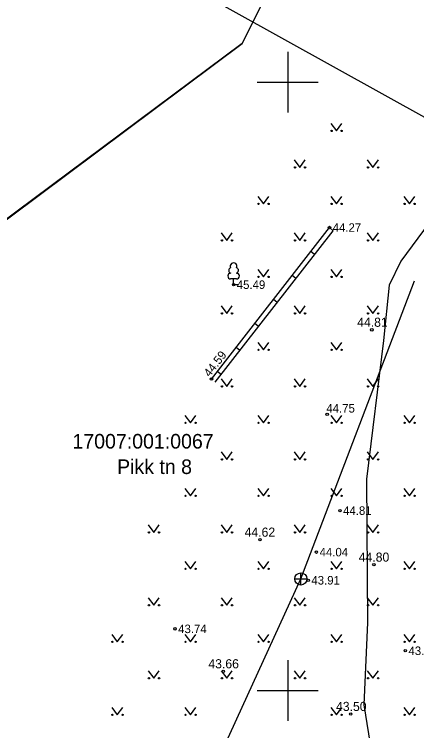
# Model space of a CAD drawing. Extents: x 641898 to 642152, y 6456148 to 6456452.
# Drawn here: x 642027.5 to 642060.6, y 6456346.7 to 6456405.6 of the extents above; entities that cross this region are included whole.
import ezdxf

# ---------------------------------------------------------------- set-up
doc = ezdxf.new("R2010")
doc.units = 0
for name, color, linetype in [('AED', 7, 'Continuous'), ('HALJASTUS', 7, 'Continuous'), ('KKAEV', 7, 'Continuous'), ('KORGUS', 7, 'Continuous'), ('KTRASS', 7, 'Continuous'), ('PIIR', 7, 'Continuous'), ('PUU', 7, 'Continuous'), ('TTRASS', 7, 'Continuous'), ('VORK', 7, 'Continuous'), ('VORMISTUS', 7, 'Continuous')]:
    doc.layers.add(name, color=color, linetype=linetype)

msp = doc.modelspace()

# ---------------------------------------------------------------- linework, layer by layer
at = {"layer": 'AED'}
for p, q in [((642044.047, 6456375.352), (642053.72, 6456387.776)), ((642052.21, 6456385.836), (642051.895, 6456386.081)), ((642050.674, 6456383.864), (642050.359, 6456384.109)), ((642049.138, 6456381.891), (642048.823, 6456382.136)), ((642047.602, 6456379.919), (642047.288, 6456380.164)), ((642046.066, 6456377.946), (642045.752, 6456378.191)), ((642044.53, 6456375.973), (642044.216, 6456376.218))]:
    msp.add_line(p, q, dxfattribs=at)
msp.add_lwpolyline([(642043.735, 6456375.601), (642053.431, 6456388.054), (642053.72, 6456387.776)], dxfattribs=at)
at = {"layer": 'HALJASTUS'}
for p, q in [((642053.537, 6456396.607), (642054, 6456396)), ((642054, 6456396), (642054.446, 6456396.607)), ((642050.537, 6456393.607), (642051, 6456393)), ((642051, 6456393), (642051.446, 6456393.607)), ((642056.537, 6456393.607), (642057, 6456393)), ((642057, 6456393), (642057.446, 6456393.607)), ((642047.537, 6456390.607), (642048, 6456390)), ((642048, 6456390), (642048.446, 6456390.607)), ((642053.537, 6456390.607), (642054, 6456390)), ((642054, 6456390), (642054.446, 6456390.607)), ((642059.537, 6456390.607), (642060, 6456390)), ((642060, 6456390), (642060.446, 6456390.607)), ((642044.537, 6456387.607), (642045, 6456387)), ((642045, 6456387), (642045.446, 6456387.607)), ((642050.537, 6456387.607), (642051, 6456387)), ((642051, 6456387), (642051.446, 6456387.607)), ((642056.537, 6456387.607), (642057, 6456387)), ((642057, 6456387), (642057.446, 6456387.607)), ((642047.537, 6456384.607), (642048, 6456384)), ((642048, 6456384), (642048.446, 6456384.607)), ((642053.537, 6456384.607), (642054, 6456384)), ((642054, 6456384), (642054.446, 6456384.607)), ((642044.537, 6456381.607), (642045, 6456381)), ((642045, 6456381), (642045.446, 6456381.607)), ((642050.537, 6456381.607), (642051, 6456381)), ((642051, 6456381), (642051.446, 6456381.607)), ((642056.537, 6456381.607), (642057, 6456381)), ((642057, 6456381), (642057.446, 6456381.607)), ((642047.537, 6456378.607), (642048, 6456378)), ((642048, 6456378), (642048.446, 6456378.607)), ((642053.537, 6456378.607), (642054, 6456378)), ((642054, 6456378), (642054.446, 6456378.607)), ((642044.537, 6456375.607), (642045, 6456375)), ((642045, 6456375), (642045.446, 6456375.607)), ((642050.537, 6456375.607), (642051, 6456375)), ((642051, 6456375), (642051.446, 6456375.607)), ((642056.537, 6456375.607), (642057, 6456375)), ((642057, 6456375), (642057.446, 6456375.607)), ((642041.537, 6456372.607), (642042, 6456372)), ((642042, 6456372), (642042.446, 6456372.607)), ((642047.537, 6456372.607), (642048, 6456372)), ((642048, 6456372), (642048.446, 6456372.607)), ((642053.537, 6456372.607), (642054, 6456372)), ((642054, 6456372), (642054.446, 6456372.607)), ((642059.537, 6456372.607), (642060, 6456372)), ((642060, 6456372), (642060.446, 6456372.607)), ((642044.537, 6456369.607), (642045, 6456369)), ((642045, 6456369), (642045.446, 6456369.607)), ((642050.537, 6456369.607), (642051, 6456369)), ((642051, 6456369), (642051.446, 6456369.607)), ((642056.537, 6456369.607), (642057, 6456369)), ((642057, 6456369), (642057.446, 6456369.607)), ((642041.537, 6456366.607), (642042, 6456366)), ((642042, 6456366), (642042.446, 6456366.607)), ((642047.537, 6456366.607), (642048, 6456366)), ((642048, 6456366), (642048.446, 6456366.607)), ((642053.537, 6456366.607), (642054, 6456366)), ((642054, 6456366), (642054.446, 6456366.607)), ((642059.537, 6456366.607), (642060, 6456366)), ((642060, 6456366), (642060.446, 6456366.607)), ((642038.537, 6456363.607), (642039, 6456363)), ((642039, 6456363), (642039.446, 6456363.607)), ((642044.537, 6456363.607), (642045, 6456363)), ((642045, 6456363), (642045.446, 6456363.607)), ((642050.537, 6456363.607), (642051, 6456363)), ((642051, 6456363), (642051.446, 6456363.607)), ((642056.537, 6456363.607), (642057, 6456363)), ((642057, 6456363), (642057.446, 6456363.607)), ((642041.537, 6456360.607), (642042, 6456360)), ((642042, 6456360), (642042.446, 6456360.607)), ((642047.537, 6456360.607), (642048, 6456360)), ((642048, 6456360), (642048.446, 6456360.607)), ((642053.537, 6456360.607), (642054, 6456360)), ((642054, 6456360), (642054.446, 6456360.607)), ((642059.537, 6456360.607), (642060, 6456360)), ((642060, 6456360), (642060.446, 6456360.607)), ((642038.537, 6456357.607), (642039, 6456357)), ((642039, 6456357), (642039.446, 6456357.607)), ((642044.537, 6456357.607), (642045, 6456357)), ((642045, 6456357), (642045.446, 6456357.607)), ((642050.537, 6456357.607), (642051, 6456357)), ((642051, 6456357), (642051.446, 6456357.607)), ((642056.537, 6456357.607), (642057, 6456357)), ((642057, 6456357), (642057.446, 6456357.607)), ((642035.537, 6456354.607), (642036, 6456354)), ((642036, 6456354), (642036.446, 6456354.607)), ((642041.537, 6456354.607), (642042, 6456354)), ((642042, 6456354), (642042.446, 6456354.607)), ((642047.537, 6456354.607), (642048, 6456354)), ((642048, 6456354), (642048.446, 6456354.607)), ((642053.537, 6456354.607), (642054, 6456354)), ((642054, 6456354), (642054.446, 6456354.607)), ((642059.537, 6456354.607), (642060, 6456354)), ((642060, 6456354), (642060.446, 6456354.607)), ((642038.537, 6456351.607), (642039, 6456351)), ((642039, 6456351), (642039.446, 6456351.607)), ((642044.537, 6456351.607), (642045, 6456351)), ((642045, 6456351), (642045.446, 6456351.607)), ((642050.537, 6456351.607), (642051, 6456351)), ((642051, 6456351), (642051.446, 6456351.607)), ((642056.537, 6456351.607), (642057, 6456351)), ((642057, 6456351), (642057.446, 6456351.607)), ((642035.537, 6456348.607), (642036, 6456348)), ((642036, 6456348), (642036.446, 6456348.607)), ((642041.537, 6456348.607), (642042, 6456348)), ((642042, 6456348), (642042.446, 6456348.607)), ((642053.537, 6456348.607), (642054, 6456348)), ((642054, 6456348), (642054.446, 6456348.607)), ((642059.537, 6456348.607), (642060, 6456348)), ((642060, 6456348), (642060.446, 6456348.607))]:
    msp.add_line(p, q, dxfattribs=at)
for centre in [(642053.599, 6456396), (642054.428, 6456396), (642050.599, 6456393), (642051.428, 6456393), (642056.599, 6456393), (642057.428, 6456393), (642047.599, 6456390), (642048.428, 6456390), (642053.599, 6456390), (642054.428, 6456390), (642059.599, 6456390), (642060.428, 6456390), (642044.599, 6456387), (642045.428, 6456387), (642050.599, 6456387), (642051.428, 6456387), (642056.599, 6456387), (642057.428, 6456387), (642047.599, 6456384), (642048.428, 6456384), (642053.599, 6456384), (642054.428, 6456384), (642044.599, 6456381), (642045.428, 6456381), (642050.599, 6456381), (642051.428, 6456381), (642056.599, 6456381), (642057.428, 6456381), (642047.599, 6456378), (642048.428, 6456378), (642053.599, 6456378), (642054.428, 6456378), (642044.599, 6456375), (642045.428, 6456375), (642050.599, 6456375), (642051.428, 6456375), (642056.599, 6456375), (642057.428, 6456375), (642041.599, 6456372), (642042.428, 6456372), (642047.599, 6456372), (642048.428, 6456372), (642053.599, 6456372), (642054.428, 6456372), (642059.599, 6456372), (642060.428, 6456372), (642044.599, 6456369), (642045.428, 6456369), (642050.599, 6456369), (642051.428, 6456369), (642056.599, 6456369), (642057.428, 6456369), (642041.599, 6456366), (642042.428, 6456366), (642047.599, 6456366), (642048.428, 6456366), (642053.599, 6456366), (642054.428, 6456366), (642059.599, 6456366), (642060.428, 6456366), (642038.599, 6456363), (642039.428, 6456363), (642044.599, 6456363), (642045.428, 6456363), (642050.599, 6456363), (642051.428, 6456363), (642056.599, 6456363), (642057.428, 6456363), (642041.599, 6456360), (642042.428, 6456360), (642047.599, 6456360), (642048.428, 6456360), (642053.599, 6456360), (642054.428, 6456360), (642059.599, 6456360), (642060.428, 6456360), (642038.599, 6456357), (642039.428, 6456357), (642044.599, 6456357), (642045.428, 6456357), (642050.599, 6456357), (642051.428, 6456357), (642056.599, 6456357), (642057.428, 6456357), (642035.599, 6456354), (642036.428, 6456354), (642041.599, 6456354), (642042.428, 6456354), (642047.599, 6456354), (642048.428, 6456354), (642053.599, 6456354), (642054.428, 6456354), (642059.599, 6456354), (642060.428, 6456354), (642038.599, 6456351), (642039.428, 6456351), (642044.599, 6456351), (642045.428, 6456351), (642050.599, 6456351), (642051.428, 6456351), (642056.599, 6456351), (642057.428, 6456351), (642035.599, 6456348), (642036.428, 6456348), (642041.599, 6456348), (642042.428, 6456348), (642053.599, 6456348), (642054.428, 6456348), (642059.599, 6456348), (642060.428, 6456348)]:
    msp.add_circle(centre, 0.055, dxfattribs=at)
at = {"layer": 'KKAEV'}
for p, q in [((642051.073, 6456358.668), (642051.073, 6456359.668)), ((642050.573, 6456359.168), (642051.573, 6456359.168))]:
    msp.add_line(p, q, dxfattribs=at)
msp.add_circle((642051.073, 6456359.168), 0.5, dxfattribs=at)
at = {"layer": 'KORGUS'}
for centre in [(642053.431, 6456388.054), (642045.551, 6456383.358), (642056.911, 6456379.645), (642043.735, 6456375.601), (642053.239, 6456372.699), (642054.29, 6456364.786), (642047.715, 6456362.39), (642052.356, 6456361.373), (642057.077, 6456360.338), (642051.682, 6456359.06), (642040.738, 6456355.066), (642059.661, 6456353.265), (642044.704, 6456351.57), (642055.172, 6456348.064)]:
    msp.add_circle(centre, 0.1, dxfattribs=at)
at = {"layer": 'KTRASS'}
msp.add_line((642051.073, 6456359.168), (642060.422, 6456383.67), dxfattribs=at)
msp.add_lwpolyline([(642027.684, 6456287.262), (642030.222, 6456313.502), (642051.073, 6456359.168)], dxfattribs=at)
at = {"layer": 'PIIR'}
for points in [[(642064.743, 6456431.542), (642085.36, 6456416.4), (642051.81, 6456407.18), (642048.75, 6456408.2), (642046.27, 6456403.18), (642014.856, 6456379.783)], [(642014.833, 6456379.743), (642022.41, 6456385.37), (642046.27, 6456403.18), (642048.75, 6456408.2), (642051.82, 6456407.19), (642085.36, 6456416.4), (642109.3, 6456396.57), (642073.4, 6456346.82), (642063.74, 6456333.42), (642017.92, 6456331.38), (641993.48, 6456331.76), (641987.367, 6456331.835)]]:
    msp.add_lwpolyline(points, dxfattribs=at)
at = {"layer": 'PUU'}
for p, q in [((642045.791, 6456383.833), (642045.311, 6456383.833)), ((642045.551, 6456383.358), (642045.551, 6456383.833)), ((642045.931, 6456383.358), (642045.551, 6456383.358))]:
    msp.add_line(p, q, dxfattribs=at)
for centre, radius, start, end in [((642045.551, 6456384.878), 0.277, 332.5799, 207.4201), ((642045.314, 6456384.07), 0.238, 90.0016, 269.3953), ((642045.381, 6456384.531), 0.233, 109.02174, 253.14154), ((642045.721, 6456384.531), 0.233, 286.85082, 70.98591), ((642045.788, 6456384.07), 0.238, 270.6047, 89.9984)]:
    msp.add_arc(centre, radius, start, end, dxfattribs=at)
at = {"layer": 'TTRASS'}
msp.add_lwpolyline([(642072.71, 6456384.713), (642067.823, 6456388.634), (642065.486, 6456390.69), (642064.504, 6456390.944), (642063.651, 6456390.606), (642062.557, 6456389.709), (642059.295, 6456385.291), (642058.332, 6456383.326), (642057.87, 6456378.756), (642056.478, 6456367.363), (642056.549, 6456355.589), (642056.26, 6456348.815), (642056.88, 6456344.889), (642059.65, 6456338.474), (642059.761, 6456336.195), (642058.277, 6456332.253), (642056.208, 6456328.302), (642053.045, 6456322.857), (642046.785, 6456311.342)], dxfattribs=at)
at = {"layer": 'VORK'}
for p, q in [((642050, 6456402.5), (642050, 6456397.5)), ((642047.5, 6456400), (642052.5, 6456400)), ((642050, 6456352.5), (642050, 6456347.5)), ((642047.5, 6456350), (642052.5, 6456350))]:
    msp.add_line(p, q, dxfattribs=at)
at = {"layer": 'VORMISTUS'}
msp.add_lwpolyline([(642142.677, 6456351.905), (642046.799, 6456179.239), (641921.342, 6456248.902), (642017.221, 6456421.568), (642142.677, 6456351.905)], dxfattribs=at)

# ---------------------------------------------------------------- texts
at = {"layer": 'KORGUS'}
for s, height, p in [(' 44.27', 0.7, (642053.431, 6456387.704)), (' 45.49', 0.7, (642045.551, 6456383.008)), ('44.81', 0.75, (642055.704, 6456379.895)), (' 44.75', 0.7, (642052.913, 6456372.845)), (' 44.81', 0.7, (642054.29, 6456364.436)), ('44.62', 0.75, (642046.457, 6456362.64)), (' 44.04', 0.7, (642052.356, 6456361.023)), ('44.80', 0.75, (642055.834, 6456360.588)), (' 43.91', 0.7, (642051.682, 6456358.71)), (' 43.74', 0.7, (642040.738, 6456354.716)), (' 43.83', 0.7, (642059.661, 6456352.915)), ('43.66', 0.75, (642043.479, 6456351.82)), ('43.50', 0.75, (642053.967, 6456348.314))]:
    msp.add_text(s, height=height, dxfattribs=at).set_placement(p)
msp.add_text(' 44.59', height=0.7, rotation=52.09541, dxfattribs=at).set_placement((642043.423, 6456375.513))
at = {"layer": 'PIIR'}
for s, p in [('17007:001:0067', (642032.313, 6456369.887)), ('Pikk tn 8', (642035.981, 6456367.794))]:
    msp.add_text(s, height=1.2, dxfattribs=at).set_placement(p)

doc.saveas('drawing.dxf')
